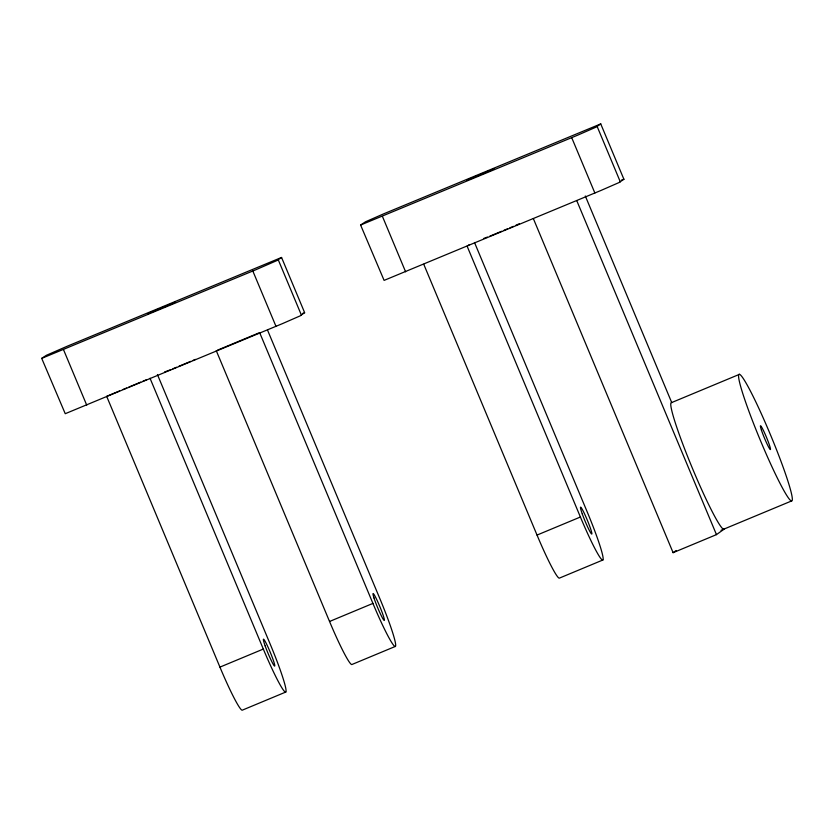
<?xml version="1.0" encoding="UTF-8"?>
<svg xmlns="http://www.w3.org/2000/svg" width="834" height="834" viewBox="0 0 834 834"><rect width="100%" height="100%" fill="white"/><g stroke="black" fill="none" stroke-linecap="round" stroke-linejoin="round"><path stroke-width="1.25" d="M41.71 358.37L255.934 269.705L276.982 260.542L281.59 257.435L67.356 346.173L46.308 355.336L41.71 358.37L65.24 413.706L282.153 323.748L300.136 315.888L304.358 312.865M360.601 225.044L577.899 135.077L595.903 127.206L600.793 123.88L383.463 213.931L365.459 221.813L360.601 225.044L384.099 280.391L601.053 190.423L619.047 182.552L623.947 179.227L621.643 179.988M469.094 244.81L467.123 246.207L580.401 517.017A49.289 4.128 67.4 0 0 602.857 560.01L559.489 578.077A49.289 4.128 67.4 0 1 537.033 535.074L423.755 264.274M533.364 218.633L673.101 552.681L676.134 550.513M673.101 552.681L716.469 534.625L724.548 528.839M515.787 225.316L519.301 223.731M489.777 236.189L501.609 231.268M503.976 230.278L507.52 228.808M509.887 227.818L513.442 226.337M119.554 390.948L106.658 396.317L219.936 667.117A49.289 4.128 67.4 0 0 242.402 710.12L285.77 692.053A49.289 4.128 67.4 0 0 270.195 644.129L157.417 374.529M123.067 389.478L126.591 388.018M128.936 387.039L140.654 382.16M143 381.18L146.513 379.72M172.961 368.743L176.506 367.273M178.872 366.282L190.705 361.362M193.071 360.371L195.437 359.391M217.445 350.186L259.645 332.61L372.923 603.409A49.289 4.128 67.4 0 0 395.379 646.413L352.011 664.469A49.289 4.128 67.4 0 1 329.545 621.476L216.267 350.676M739.435 374.341L671.62 402.582A68.576 5.734 67.4 0 0 692.918 469.5A68.576 5.734 67.4 0 0 724.402 528.683M219.936 667.117L263.315 649.061A49.289 4.128 67.4 0 0 285.77 692.053M329.545 621.476L372.923 603.409M537.033 535.074L580.401 517.017M721.035 530.309L791.476 501.005A68.576 5.734 67.4 0 0 758.325 407.211A68.576 5.734 67.4 0 0 746.576 404.803A68.576 5.734 67.4 0 0 791.476 501.005M483.783 238.42L487.379 237.085M164.6 371.954L170.595 369.733M302.408 313.553L303.576 313.125M600.761 123.964L623.915 179.31M597.175 126.539L620.319 181.885M571.717 137.673L594.871 193.019M585.312 195.99L671.766 402.676M576.732 200.567L716.469 534.625M474.504 242.486L587.282 512.086A49.289 4.128 67.4 0 1 602.857 560.01M382.462 216.475L405.616 271.821M281.579 257.508L304.723 312.854M278.285 259.864L301.439 315.21M252.827 270.998L275.981 326.344M267.526 330.087L379.804 598.489A49.289 4.128 67.4 0 1 395.379 646.413M150.026 378.25L263.315 649.061M63.572 349.8L86.726 405.147M148.442 313.407L147.691 313.793L175.296 302.304L148.442 313.407M467.624 179.863L466.884 180.248L494.479 168.76L467.624 179.863M265.17 645.943A14.574 1.22 67.4 0 0 274.647 666.095A14.574 1.22 67.4 0 0 267.422 645.86A14.574 1.22 67.4 0 0 265.17 645.943M373.997 597.999A14.574 1.22 67.4 0 0 383.859 620.162A14.574 1.22 67.4 0 0 378.219 602.805A14.574 1.22 67.4 0 0 373.997 597.999M761.411 430.042A12.854 1.074 67.4 0 0 770.084 449.37A12.854 1.074 67.4 0 0 764.872 433.607A12.854 1.074 67.4 0 0 761.411 430.042M582.268 513.9A14.574 1.22 67.4 0 0 591.733 534.052A14.574 1.22 67.4 0 0 584.519 513.817A14.574 1.22 67.4 0 0 582.268 513.9"/></g></svg>
